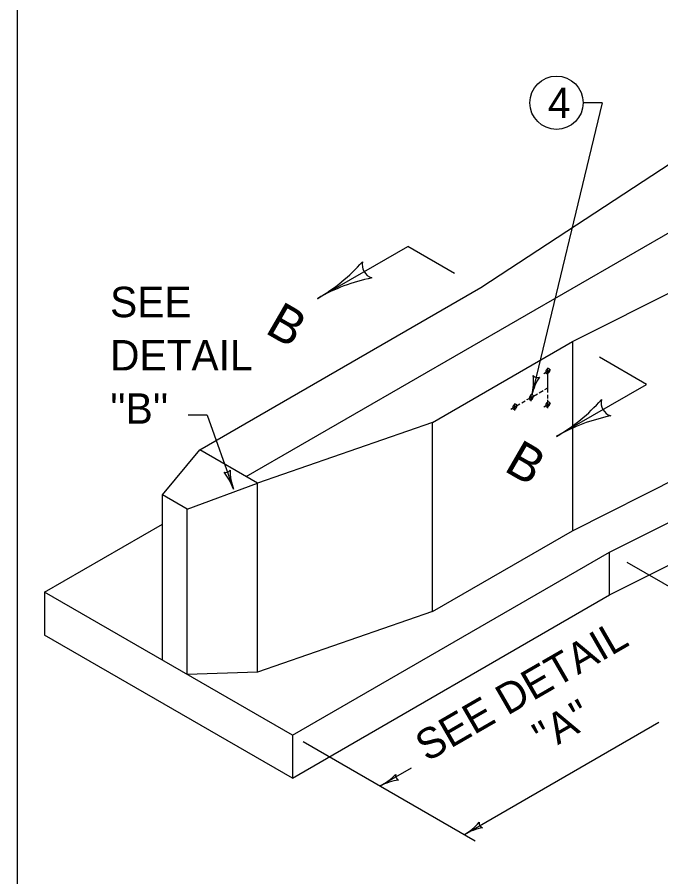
# Model space of a CAD drawing. Extents: x 997.6 to 1036.5, y 998.9 to 1022.6.
# Drawn here: x 1007 to 1011.23, y 1013.49 to 1019.14 of the extents above; entities that cross this region are included whole.
import ezdxf

# ---------------------------------------------------------------- set-up
doc = ezdxf.new("R2010")
doc.units = 0
for name, color, linetype in [('Level 1', 7, 'Continuous'), ('Level 10', 7, 'Continuous'), ('Level 11', 7, 'Continuous')]:
    doc.layers.add(name, color=color, linetype=linetype)

msp = doc.modelspace()

# ---------------------------------------------------------------- linework, layer by layer
at = {"layer": 'Level 1'}
for p, q in [((1010.0458, 1017.3669), (1012.6236, 1019.0583)), ((1008.5038, 1016.1244), (1013.1107, 1018.7843)), ((1010.8431, 1018.5803), (1010.3814, 1016.6618)), ((1010.8431, 1018.5803), (1010.7181, 1018.5803)), ((1010.648, 1017.0115), (1013.6249, 1018.5094)), ((1008.9739, 1017.2949), (1009.5654, 1017.6365)), ((1009.873, 1017.4589), (1009.5654, 1017.6365)), ((1008.1988, 1016.3006), (1010.0458, 1017.3669)), ((1010.648, 1015.7686), (1013.5979, 1017.253)), ((1010.8916, 1015.628), (1013.8414, 1017.1123)), ((1009.7278, 1016.4803), (1010.648, 1017.0115)), ((1010.648, 1017.0115), (1010.648, 1015.7686)), ((1011.1352, 1016.7303), (1010.8259, 1016.9088)), ((1010.4856, 1016.8168), (1010.4856, 1016.8382)), ((1010.4856, 1016.8168), (1010.5047, 1016.8279)), ((1010.8916, 1015.3468), (1013.8414, 1016.8311)), ((1010.4593, 1016.8016), (1010.4856, 1016.8168)), ((1010.4856, 1016.6766), (1010.4856, 1016.8168)), ((1010.5437, 1016.3887), (1011.1352, 1016.7303)), ((1010.3773, 1016.6449), (1010.4177, 1016.6683)), ((1010.3773, 1016.6449), (1010.3773, 1016.6663)), ((1010.4298, 1016.6754), (1010.4546, 1016.6898)), ((1010.4658, 1016.6963), (1010.4856, 1016.7078)), ((1010.4856, 1016.6374), (1010.4856, 1016.6605)), ((1010.2691, 1016.5824), (1010.2691, 1016.6038)), ((1010.2691, 1016.5824), (1010.3025, 1016.6018)), ((1010.3155, 1016.6093), (1010.3367, 1016.6217)), ((1010.3499, 1016.6293), (1010.3509, 1016.6299)), ((1010.3511, 1016.6297), (1010.3773, 1016.6449)), ((1010.3773, 1016.6207), (1010.3773, 1016.6449)), ((1010.4593, 1016.5828), (1010.4856, 1016.598)), ((1010.4856, 1016.6193), (1010.4856, 1016.6294)), ((1010.4856, 1016.598), (1010.4856, 1016.6193)), ((1010.4856, 1016.598), (1010.5047, 1016.6091)), ((1010.4856, 1016.5738), (1010.4856, 1016.598)), ((1010.2428, 1016.5672), (1010.2691, 1016.5824)), ((1010.2691, 1016.5582), (1010.2691, 1016.5824)), ((1008.2474, 1016.5277), (1008.1224, 1016.5277)), ((1008.2474, 1016.5277), (1008.4207, 1016.0426)), ((1009.7278, 1016.4803), (1008.5776, 1016.0818)), ((1009.7278, 1015.2373), (1009.7278, 1016.4803)), ((1007.9552, 1016.0037), (1008.1988, 1016.3006)), ((1008.5776, 1016.0818), (1008.1988, 1016.3006)), ((1008.1175, 1015.9099), (1008.5776, 1016.0818)), ((1008.5776, 1014.8389), (1008.5776, 1016.0818)), ((1007.9552, 1014.917), (1007.9552, 1016.0037)), ((1008.1175, 1015.9099), (1007.9552, 1016.0037)), ((1008.1175, 1014.8233), (1008.1175, 1015.9099)), ((1007.1795, 1015.3647), (1007.9552, 1015.8125)), ((1007.9552, 1014.917), (1007.9552, 1015.7607)), ((1009.7278, 1015.2373), (1010.648, 1015.7686)), ((1008.1175, 1014.8233), (1008.1175, 1015.6669)), ((1008.8078, 1014.4249), (1010.8916, 1015.628)), ((1010.8916, 1015.3468), (1010.8916, 1015.628)), ((1011.0052, 1015.5624), (1011.5097, 1015.2712)), ((1008.8078, 1014.4249), (1007.1795, 1015.3647)), ((1007.1795, 1015.3647), (1007.1795, 1015.0834)), ((1008.8077, 1014.1436), (1010.8916, 1015.3468)), ((1009.7278, 1015.2373), (1008.578, 1014.8391)), ((1008.8077, 1014.1436), (1007.1795, 1015.0834)), ((1008.578, 1014.8391), (1008.1175, 1014.8233)), ((1009.9376, 1013.7725), (1011.2158, 1014.5105)), ((1008.8078, 1014.4249), (1008.8078, 1014.1437)), ((1008.8796, 1014.3834), (1010.0079, 1013.7319)), ((1009.3839, 1014.0923), (1009.5894, 1014.2109))]:
    msp.add_line(p, q, dxfattribs=at)
msp.add_circle((1010.5431, 1018.5803), 0.175, dxfattribs=at)
for centre, radius, start, end in [((1008.3879, 1018.3097), 1.1719, 300.0059, 318.6746), ((1009.3599, 1017.5177), 0.0938, 168.7805, 250.8972), ((1009.5599, 1016.2801), 1.1719, 101.353, 119.9997), ((1008.3879, 1018.3097), 1.1719, 299.9936, 300.0059), ((1010.4991, 1016.8091), 0.027, 120.1243, 180), ((1010.4901, 1016.8247), 0.009, 0, 120.1414), ((1010.4721, 1016.8245), 0.027, 300.1243, 0), ((1010.0013, 1016.7532), 0.3909, 346.4702, 5.139), ((1010.7615, 1016.5703), 0.3909, 147.8174, 166.4641), ((1010.4162, 1016.8063), 0.0313, 215.2448, 297.3615), ((1010.4811, 1016.809), 0.009, 180, 300.1203), ((1010.3908, 1016.6372), 0.027, 120.1243, 180), ((1010.3818, 1016.6528), 0.009, 0, 120.1414), ((1010.3638, 1016.6526), 0.027, 300.1243, 0), ((1010.0013, 1016.7532), 0.3909, 346.458, 346.4702), ((1010.2826, 1016.5747), 0.027, 120.1243, 180), ((1010.2736, 1016.5903), 0.009, 0, 120.1414), ((1010.3728, 1016.637), 0.009, 180, 300.1203), ((1010.4991, 1016.5903), 0.027, 120.1243, 180), ((1010.4901, 1016.6059), 0.009, 0, 120.1414), ((1010.4721, 1016.6057), 0.027, 300.1243, 0), ((1009.9576, 1017.4035), 1.1719, 300.0059, 318.6746), ((1010.9296, 1016.6114), 0.0938, 168.7805, 250.8972), ((1010.2646, 1016.5745), 0.009, 180, 300.1203), ((1010.2556, 1016.5901), 0.027, 300.1243, 0), ((1010.4811, 1016.5901), 0.009, 180, 300.1203), ((1011.1297, 1015.3739), 1.1719, 101.353, 119.9997), ((1009.9576, 1017.4035), 1.1719, 299.9936, 300.0059), ((1008.3708, 1016.1826), 0.0313, 248.4373, 330.554), ((1008.0526, 1015.911), 0.3909, 19.6627, 38.3315), ((1008.7889, 1016.1741), 0.3909, 181.0098, 199.6566), ((1008.0526, 1015.911), 0.3909, 19.6505, 19.6627), ((1009.2083, 1014.4412), 0.3906, 296.7085, 315.3773), ((1009.5595, 1013.7433), 0.3906, 98.0557, 116.7024), ((1009.5166, 1014.159), 0.0312, 165.4831, 247.5998), ((1009.2083, 1014.4412), 0.3906, 296.6963, 296.7085), ((1009.7423, 1014.1108), 0.3906, 300.0002, 318.6689), ((1010.0662, 1013.8467), 0.0312, 168.7748, 250.8915), ((1009.7423, 1014.1108), 0.3906, 299.9879, 300.0002), ((1010.1329, 1013.4342), 0.3906, 101.3473, 119.9941)]:
    msp.add_arc(centre, radius, start, end, dxfattribs=at)
at = {"layer": 'Level 10'}
msp.add_line((1007, 1021.5), (1007, 1000.5), dxfattribs=at)
at = {"layer": 'Level 11'}
msp.add_lwpolyline([(1007, 1000.5), (1035.5, 1000.5), (1035.5, 1021.5), (1007, 1021.5)], close=True, dxfattribs=at)

# ---------------------------------------------------------------- texts
at = {"layer": 'Level 1'}
for s, p in [('4', (1010.4864, 1018.4803)), ('SEE', (1007.6101, 1017.1713)), ('DETAIL', (1007.6101, 1016.8213)), ("''B''", (1007.6101, 1016.4713))]:
    msp.add_text(s, height=0.2, dxfattribs=at).set_placement(p)
for s, height, rotation, p in [('B', 0.24, 329.98, (1008.6205, 1017.0722)), ('B', 0.24, 329.98, (1010.1902, 1016.1659)), ('SEE DETAIL', 0.2, 30, (1009.6921, 1014.2468)), ("''A''", 0.2, 30, (1010.4627, 1014.3078))]:
    msp.add_text(s, height=height, rotation=rotation, dxfattribs=at).set_placement(p)

doc.saveas('drawing.dxf')
